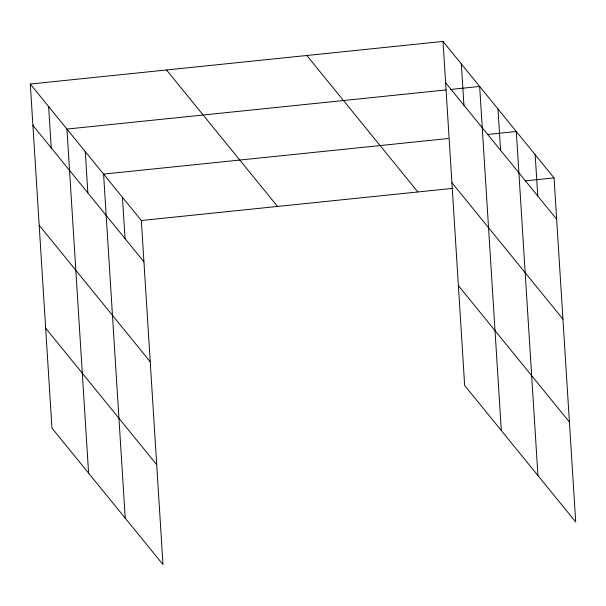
<?xml version="1.0" encoding="UTF-8"?>
<svg xmlns="http://www.w3.org/2000/svg" width="606" height="606" viewBox="0 0 606 606"><rect width="100%" height="100%" fill="white"/><g stroke="black" fill="none" stroke-linecap="round" stroke-linejoin="round"><path stroke-width="0.91" d="M30.3 84.037L141.334 220.501L162.984 564.572L51.949 428.101L30.3 84.037L443.016 41.428L554.051 177.899L575.7 521.963L464.666 385.499L443.016 41.428M446.077 89.93L66.94 129.07L88.59 473.135M450.743 89.446L479.657 86.461L501.306 430.533M448.205 138.524L103.581 174.104L125.23 518.175M487.383 134.487L516.304 131.494L537.946 475.566M141.334 220.501L452.371 188.398M525.137 180.883L554.051 177.899M445.622 82.757L556.656 219.22M451.902 182.656L562.936 319.127M306.818 55.487L417.852 191.958M458.378 285.593L569.413 422.064M166.499 69.97L277.533 206.441M32.898 125.359L143.933 261.83M39.185 225.265L150.22 361.737M45.662 328.194L156.696 464.666M535.174 154.697L537.78 196.026M497.98 108.982L500.579 150.303M461.34 63.948L463.938 105.27M122.457 197.306L125.056 238.628M85.264 151.583L87.862 192.913M48.624 106.55L51.222 147.879"/></g></svg>
